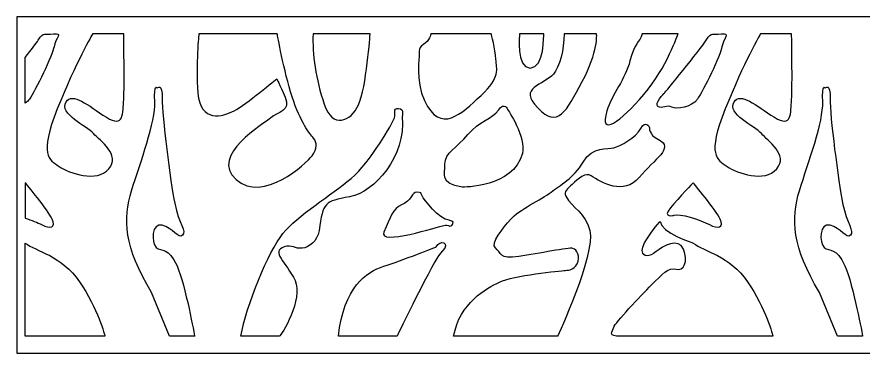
# Model space of a CAD drawing. Header units: centimetres. Extents: x 1.5 to 27, y 4.1 to 6.2.
# Drawn here: x 1.5 to 6.86, y 4.09 to 6.22 of the extents above; entities that cross this region are included whole.
import ezdxf

# ---------------------------------------------------------------- set-up
doc = ezdxf.new("R2010")
doc.units = ezdxf.units.CM
doc.header["$MEASUREMENT"] = 0
doc.layers.add('layer 1', color=7, linetype='Continuous')

msp = doc.modelspace()

# ---------------------------------------------------------------- linework, layer by layer
at = {"layer": 'layer 1', "color": 250, "lineweight": 30}
for points, knots in [([(1.50051, 6.21845), (1.50051, 6.21845), (26.99977, 6.21845), (26.99977, 6.21845), (26.99977, 6.21845), (26.99977, 6.21845), (26.99977, 4.09352), (26.99977, 4.09352), (26.99977, 4.09352), (26.99977, 4.09352), (1.50051, 4.09352), (1.50051, 4.09352), (1.50051, 4.09352), (1.50051, 4.09352), (1.50051, 6.21845), (1.50051, 6.21845)], [0, 0, 0, 0, 0.2, 0.2, 0.2, 0.2, 0.4, 0.4, 0.4, 0.4, 0.6, 0.6, 0.6, 0.6, 1, 1, 1, 1]), ([(1.55364, 5.67306), (1.56381, 5.68028), (1.57284, 5.68878), (1.57993, 5.6986), (1.57993, 5.6986), (1.61813, 5.75147), (1.72685, 5.97759), (1.73567, 6.03045), (1.73567, 6.03045), (1.74448, 6.08331), (1.79443, 6.11971), (1.73273, 6.1109), (1.73273, 6.1109), (1.67102, 6.10209), (1.67396, 6.1303), (1.63576, 6.07156), (1.63576, 6.07156), (1.6234, 6.05256), (1.59135, 6.01078), (1.55364, 5.96298), (1.55364, 5.96298), (1.55364, 5.96298), (1.55364, 5.67306), (1.55364, 5.67306)], [0, 0, 0, 0, 0.1428571, 0.1428571, 0.1428571, 0.1428571, 0.2857143, 0.2857143, 0.2857143, 0.2857143, 0.4285714, 0.4285714, 0.4285714, 0.4285714, 0.5714286, 0.5714286, 0.5714286, 0.5714286, 0.7142857, 0.7142857, 0.7142857, 0.7142857, 1, 1, 1, 1]), ([(1.97955, 6.1109), (1.97955, 6.1109), (2.17642, 6.1109), (2.17642, 6.1109), (2.17642, 6.1109), (2.17642, 6.1109), (2.18229, 5.78083), (2.17642, 5.69567), (2.17642, 5.69567), (2.17054, 5.6105), (2.17892, 5.51359), (2.0677, 5.58407), (2.0677, 5.58407), (1.94723, 5.66043), (1.8532, 5.74559), (1.81206, 5.68098), (1.81206, 5.68098), (1.76377, 5.60514), (1.94429, 5.52828), (1.98542, 5.48129), (1.98542, 5.48129), (2.02656, 5.4343), (2.15879, 5.3462), (2.08239, 5.2581), (2.08239, 5.2581), (2.00599, 5.17), (1.83263, 5.22874), (1.76799, 5.27279), (1.76799, 5.27279), (1.70334, 5.31684), (1.6387, 5.34327), (1.75623, 5.63693), (1.75623, 5.63693), (1.87377, 5.9306), (1.97955, 6.1109), (1.97955, 6.1109)], [0, 0, 0, 0, 0.1, 0.1, 0.1, 0.1, 0.2, 0.2, 0.2, 0.2, 0.3, 0.3, 0.3, 0.3, 0.4, 0.4, 0.4, 0.4, 0.5, 0.5, 0.5, 0.5, 0.6, 0.6, 0.6, 0.6, 0.7, 0.7, 0.7, 0.7, 0.8, 0.8, 0.8, 0.8, 1, 1, 1, 1]), ([(2.65243, 6.1109), (2.65243, 6.1109), (3.14901, 6.1109), (3.14901, 6.1109), (3.14901, 6.1109), (3.14901, 6.1109), (3.19015, 5.87481), (3.24304, 5.71329), (3.24304, 5.71329), (3.29593, 5.55177), (3.35469, 5.48129), (3.3782, 5.45192), (3.3782, 5.45192), (3.40171, 5.42256), (3.40465, 5.38732), (3.36938, 5.34033), (3.36938, 5.34033), (3.33412, 5.29334), (3.05792, 5.03785), (2.8875, 5.19056), (2.8875, 5.19056), (2.71707, 5.34327), (3.06674, 5.5459), (3.10787, 5.58114), (3.10787, 5.58114), (3.14901, 5.61638), (3.23716, 5.62519), (3.19896, 5.71035), (3.19896, 5.71035), (3.16076, 5.79552), (3.14607, 5.82782), (3.14607, 5.82782), (3.14607, 5.82782), (3.14607, 5.82782), (2.9492, 5.66336), (2.87574, 5.62519), (2.87574, 5.62519), (2.80228, 5.58701), (2.66124, 5.54883), (2.64655, 5.73678), (2.64655, 5.73678), (2.63186, 5.92473), (2.65243, 6.1109), (2.65243, 6.1109)], [0, 0, 0, 0, 0.0833333, 0.0833333, 0.0833333, 0.0833333, 0.1666667, 0.1666667, 0.1666667, 0.1666667, 0.25, 0.25, 0.25, 0.25, 0.3333333, 0.3333333, 0.3333333, 0.3333333, 0.4166667, 0.4166667, 0.4166667, 0.4166667, 0.5, 0.5, 0.5, 0.5, 0.5833333, 0.5833333, 0.5833333, 0.5833333, 0.6666667, 0.6666667, 0.6666667, 0.6666667, 0.75, 0.75, 0.75, 0.75, 0.8333333, 0.8333333, 0.8333333, 0.8333333, 1, 1, 1, 1]), ([(3.37526, 6.1109), (3.37526, 6.1109), (3.73668, 6.1109), (3.73668, 6.1109), (3.73668, 6.1109), (3.73668, 6.1109), (3.71317, 5.77202), (3.66322, 5.66336), (3.66322, 5.66336), (3.61327, 5.55471), (3.49867, 5.51066), (3.44578, 5.6663), (3.44578, 5.6663), (3.39289, 5.82195), (3.36938, 5.98756), (3.37526, 6.1109)], [0, 0, 0, 0, 0.2, 0.2, 0.2, 0.2, 0.4, 0.4, 0.4, 0.4, 0.6, 0.6, 0.6, 0.6, 1, 1, 1, 1]), ([(4.1216, 6.1109), (4.1216, 6.1109), (4.50358, 6.1109), (4.50358, 6.1109), (4.50358, 6.1109), (4.50358, 6.1109), (4.53003, 6.01577), (4.53297, 5.95116), (4.53297, 5.95116), (4.53591, 5.88655), (4.56529, 5.83957), (4.43894, 5.7221), (4.43894, 5.7221), (4.31259, 5.60463), (4.18347, 5.4736), (4.08046, 5.6898), (4.08046, 5.6898), (4.0217, 5.81314), (4.04814, 5.97465), (4.04814, 5.97465), (4.04814, 5.97465), (4.04814, 5.97465), (4.03639, 6.02458), (4.07459, 6.04513), (4.07459, 6.04513), (4.11279, 6.06569), (4.1216, 6.1109), (4.1216, 6.1109)], [0, 0, 0, 0, 0.125, 0.125, 0.125, 0.125, 0.25, 0.25, 0.25, 0.25, 0.375, 0.375, 0.375, 0.375, 0.5, 0.5, 0.5, 0.5, 0.625, 0.625, 0.625, 0.625, 0.75, 0.75, 0.75, 0.75, 1, 1, 1, 1]), ([(4.68282, 6.1109), (4.68282, 6.1109), (4.83562, 6.1109), (4.83562, 6.1109), (4.83562, 6.1109), (4.83562, 6.1109), (4.84149, 5.89536), (4.7504, 5.89536), (4.7504, 5.89536), (4.65932, 5.89536), (4.68282, 6.1109), (4.68282, 6.1109)], [0, 0, 0, 0, 0.25, 0.25, 0.25, 0.25, 0.5, 0.5, 0.5, 0.5, 1, 1, 1, 1]), ([(4.9649, 6.1109), (4.9649, 6.1109), (5.17059, 6.1109), (5.17059, 6.1109), (5.17059, 6.1109), (5.17059, 6.1109), (5.18234, 6.00108), (5.0795, 5.8102), (5.0795, 5.8102), (4.97666, 5.61931), (4.9267, 5.51066), (4.79742, 5.64281), (4.79742, 5.64281), (4.66813, 5.77496), (4.83562, 5.7867), (4.89732, 5.85719), (4.89732, 5.85719), (4.93549, 5.90078), (4.9649, 6.01399), (4.9649, 6.1109)], [0, 0, 0, 0, 0.1666667, 0.1666667, 0.1666667, 0.1666667, 0.3333333, 0.3333333, 0.3333333, 0.3333333, 0.5, 0.5, 0.5, 0.5, 0.6666667, 0.6666667, 0.6666667, 0.6666667, 1, 1, 1, 1]), ([(5.45861, 6.1109), (5.45861, 6.1109), (5.68588, 6.1109), (5.68588, 6.1109), (5.68588, 6.1109), (5.68588, 6.1109), (5.61678, 5.90056), (5.46936, 5.72861), (5.46936, 5.72861), (5.32194, 5.55665), (5.184, 5.45356), (5.23595, 5.62421), (5.23595, 5.62421), (5.2682, 5.73014), (5.35265, 5.82533), (5.38183, 5.94201), (5.38183, 5.94201), (5.41101, 6.0587), (5.44172, 6.05256), (5.45861, 6.1109)], [0, 0, 0, 0, 0.1666667, 0.1666667, 0.1666667, 0.1666667, 0.3333333, 0.3333333, 0.3333333, 0.3333333, 0.5, 0.5, 0.5, 0.5, 0.6666667, 0.6666667, 0.6666667, 0.6666667, 1, 1, 1, 1]), ([(5.59994, 5.73678), (5.59994, 5.73678), (5.53235, 5.66924), (5.5588, 5.65162), (5.5588, 5.65162), (5.58525, 5.634), (5.61757, 5.6663), (5.64695, 5.64868), (5.64695, 5.64868), (5.67633, 5.63106), (5.77036, 5.64574), (5.80856, 5.6986), (5.80856, 5.6986), (5.84676, 5.75147), (5.95548, 5.97759), (5.96429, 6.03045), (5.96429, 6.03045), (5.97311, 6.08331), (6.02306, 6.11971), (5.96135, 6.1109), (5.96135, 6.1109), (5.89965, 6.10209), (5.90258, 6.1303), (5.86439, 6.07156), (5.86439, 6.07156), (5.82619, 6.01283), (5.59994, 5.73678), (5.59994, 5.73678)], [0, 0, 0, 0, 0.125, 0.125, 0.125, 0.125, 0.25, 0.25, 0.25, 0.25, 0.375, 0.375, 0.375, 0.375, 0.5, 0.5, 0.5, 0.5, 0.625, 0.625, 0.625, 0.625, 0.75, 0.75, 0.75, 0.75, 1, 1, 1, 1]), ([(6.20817, 6.1109), (6.20817, 6.1109), (6.40504, 6.1109), (6.40504, 6.1109), (6.40504, 6.1109), (6.40504, 6.1109), (6.41092, 5.78083), (6.40504, 5.69567), (6.40504, 5.69567), (6.39917, 5.6105), (6.40754, 5.51359), (6.29633, 5.58407), (6.29633, 5.58407), (6.17585, 5.66043), (6.08182, 5.74559), (6.04069, 5.68098), (6.04069, 5.68098), (5.9924, 5.60514), (6.17291, 5.52828), (6.21405, 5.48129), (6.21405, 5.48129), (6.25519, 5.4343), (6.38741, 5.3462), (6.31102, 5.2581), (6.31102, 5.2581), (6.23462, 5.17), (6.06126, 5.22874), (5.99661, 5.27279), (5.99661, 5.27279), (5.93197, 5.31684), (5.86733, 5.34327), (5.98486, 5.63693), (5.98486, 5.63693), (6.10239, 5.9306), (6.20817, 6.1109), (6.20817, 6.1109)], [0, 0, 0, 0, 0.1, 0.1, 0.1, 0.1, 0.2, 0.2, 0.2, 0.2, 0.3, 0.3, 0.3, 0.3, 0.4, 0.4, 0.4, 0.4, 0.5, 0.5, 0.5, 0.5, 0.6, 0.6, 0.6, 0.6, 0.7, 0.7, 0.7, 0.7, 0.8, 0.8, 0.8, 0.8, 1, 1, 1, 1]), ([(2.46731, 4.19993), (2.46731, 4.19993), (2.62598, 4.19993), (2.62598, 4.19993), (2.62598, 4.19993), (2.62598, 4.19993), (2.56722, 4.521), (2.51433, 4.64434), (2.51433, 4.64434), (2.46144, 4.76768), (2.41442, 4.73244), (2.3821, 4.7618), (2.3821, 4.7618), (2.34978, 4.79117), (2.35272, 4.92039), (2.4203, 4.90277), (2.4203, 4.90277), (2.48788, 4.88514), (2.52314, 4.81173), (2.54959, 4.83816), (2.54959, 4.83816), (2.57603, 4.86459), (2.52608, 4.90864), (2.49964, 5.04079), (2.49964, 5.04079), (2.47319, 5.17294), (2.41736, 5.59876), (2.4203, 5.70154), (2.4203, 5.70154), (2.42324, 5.80433), (2.38798, 5.76908), (2.38798, 5.76908), (2.38798, 5.76908), (2.38798, 5.76908), (2.36741, 5.80433), (2.37329, 5.68098), (2.37329, 5.68098), (2.37916, 5.55764), (2.2822, 5.29922), (2.22637, 5.12008), (2.22637, 5.12008), (2.17054, 4.94094), (2.17935, 4.76474), (2.35272, 4.47695), (2.35272, 4.47695), (2.35272, 4.47695), (2.46731, 4.19993), (2.46731, 4.19993)], [0, 0, 0, 0, 0.0769231, 0.0769231, 0.0769231, 0.0769231, 0.1538462, 0.1538462, 0.1538462, 0.1538462, 0.2307692, 0.2307692, 0.2307692, 0.2307692, 0.3076923, 0.3076923, 0.3076923, 0.3076923, 0.3846154, 0.3846154, 0.3846154, 0.3846154, 0.4615385, 0.4615385, 0.4615385, 0.4615385, 0.5384615, 0.5384615, 0.5384615, 0.5384615, 0.6153846, 0.6153846, 0.6153846, 0.6153846, 0.6923077, 0.6923077, 0.6923077, 0.6923077, 0.7692308, 0.7692308, 0.7692308, 0.7692308, 0.8461538, 0.8461538, 0.8461538, 0.8461538, 1, 1, 1, 1]), ([(6.69594, 4.19993), (6.69594, 4.19993), (6.85461, 4.19993), (6.85461, 4.19993), (6.85461, 4.19993), (6.85461, 4.19993), (6.79584, 4.521), (6.74295, 4.64434), (6.74295, 4.64434), (6.69006, 4.76768), (6.64305, 4.73244), (6.61073, 4.7618), (6.61073, 4.7618), (6.57841, 4.79117), (6.58134, 4.92039), (6.64893, 4.90277), (6.64893, 4.90277), (6.71651, 4.88514), (6.75177, 4.81173), (6.77821, 4.83816), (6.77821, 4.83816), (6.80466, 4.86459), (6.75471, 4.90864), (6.72826, 5.04079), (6.72826, 5.04079), (6.70181, 5.17294), (6.64599, 5.59876), (6.64893, 5.70154), (6.64893, 5.70154), (6.65186, 5.80433), (6.6166, 5.76908), (6.6166, 5.76908), (6.6166, 5.76908), (6.6166, 5.76908), (6.59603, 5.80433), (6.60191, 5.68098), (6.60191, 5.68098), (6.60779, 5.55764), (6.51082, 5.29922), (6.45499, 5.12008), (6.45499, 5.12008), (6.39917, 4.94094), (6.40798, 4.76474), (6.58134, 4.47695), (6.58134, 4.47695), (6.58134, 4.47695), (6.69594, 4.19993), (6.69594, 4.19993)], [0, 0, 0, 0, 0.0769231, 0.0769231, 0.0769231, 0.0769231, 0.1538462, 0.1538462, 0.1538462, 0.1538462, 0.2307692, 0.2307692, 0.2307692, 0.2307692, 0.3076923, 0.3076923, 0.3076923, 0.3076923, 0.3846154, 0.3846154, 0.3846154, 0.3846154, 0.4615385, 0.4615385, 0.4615385, 0.4615385, 0.5384615, 0.5384615, 0.5384615, 0.5384615, 0.6153846, 0.6153846, 0.6153846, 0.6153846, 0.6923077, 0.6923077, 0.6923077, 0.6923077, 0.7692308, 0.7692308, 0.7692308, 0.7692308, 0.8461538, 0.8461538, 0.8461538, 0.8461538, 1, 1, 1, 1]), ([(4.32017, 5.14261), (4.32017, 5.14261), (4.64464, 5.13684), (4.70111, 5.35568), (4.70111, 5.35568), (4.72694, 5.45575), (4.60749, 5.63331), (4.60749, 5.63331), (4.60749, 5.63331), (4.60749, 5.63331), (4.58812, 5.68497), (4.54938, 5.63009), (4.54938, 5.63009), (4.51064, 5.5752), (4.42671, 5.55906), (4.35568, 5.47512), (4.35568, 5.47512), (4.28466, 5.39119), (4.21041, 5.3589), (4.21041, 5.28788), (4.21041, 5.28788), (4.21041, 5.21686), (4.1749, 5.16843), (4.32017, 5.14261)], [0, 0, 0, 0, 0.1428571, 0.1428571, 0.1428571, 0.1428571, 0.2857143, 0.2857143, 0.2857143, 0.2857143, 0.4285714, 0.4285714, 0.4285714, 0.4285714, 0.5714286, 0.5714286, 0.5714286, 0.5714286, 0.7142857, 0.7142857, 0.7142857, 0.7142857, 1, 1, 1, 1]), ([(2.91907, 4.19993), (2.91907, 4.19993), (3.14828, 4.19993), (3.1612, 4.19993), (3.1612, 4.19993), (3.17411, 4.19993), (3.31616, 4.4356), (3.26128, 4.55182), (3.26128, 4.55182), (3.20639, 4.66804), (3.10309, 4.73584), (3.19348, 4.76489), (3.19348, 4.76489), (3.23852, 4.77937), (3.26546, 4.75123), (3.30638, 4.75596), (3.30638, 4.75596), (3.3476, 4.76072), (3.40268, 4.79853), (3.41301, 4.8682), (3.41301, 4.8682), (3.43973, 5.04842), (3.44852, 5.05221), (3.60671, 5.08127), (3.60671, 5.08127), (3.7649, 5.11032), (3.96505, 5.33631), (3.93923, 5.58812), (3.93923, 5.58812), (3.93923, 5.58812), (3.95537, 5.63977), (3.91663, 5.63977), (3.91663, 5.63977), (3.87789, 5.63977), (3.90049, 5.61394), (3.8908, 5.58166), (3.8908, 5.58166), (3.88112, 5.54938), (3.73907, 5.30079), (3.61639, 5.19749), (3.61639, 5.19749), (3.49372, 5.09418), (3.27419, 4.96182), (3.1838, 4.84883), (3.1838, 4.84883), (3.0934, 4.73584), (2.95136, 4.39363), (2.91907, 4.19993)], [0, 0, 0, 0, 0.0769231, 0.0769231, 0.0769231, 0.0769231, 0.1538462, 0.1538462, 0.1538462, 0.1538462, 0.2307692, 0.2307692, 0.2307692, 0.2307692, 0.3076923, 0.3076923, 0.3076923, 0.3076923, 0.3846154, 0.3846154, 0.3846154, 0.3846154, 0.4615385, 0.4615385, 0.4615385, 0.4615385, 0.5384615, 0.5384615, 0.5384615, 0.5384615, 0.6153846, 0.6153846, 0.6153846, 0.6153846, 0.6923077, 0.6923077, 0.6923077, 0.6923077, 0.7692308, 0.7692308, 0.7692308, 0.7692308, 0.8461538, 0.8461538, 0.8461538, 0.8461538, 1, 1, 1, 1]), ([(4.26529, 4.19993), (4.26529, 4.19993), (4.92387, 4.19993), (4.92387, 4.19993), (4.92387, 4.19993), (4.92387, 4.19993), (5.16297, 4.71194), (5.12725, 4.8682), (5.12725, 4.8682), (5.10143, 4.98119), (5.01749, 5.00702), (4.97552, 5.0845), (4.97552, 5.0845), (4.95792, 5.11698), (4.98882, 5.13294), (5.01642, 5.15992), (5.01642, 5.15992), (5.05463, 5.19728), (5.10132, 5.238), (5.13694, 5.21363), (5.13694, 5.21363), (5.19828, 5.17166), (5.34355, 5.08772), (5.4404, 5.20395), (5.4404, 5.20395), (5.53725, 5.32017), (5.66463, 5.38965), (5.56308, 5.44284), (5.56308, 5.44284), (5.49529, 5.47835), (5.50497, 5.52032), (5.50497, 5.52032), (5.50497, 5.52032), (5.50497, 5.52032), (5.47914, 5.57197), (5.45009, 5.51387), (5.45009, 5.51387), (5.42103, 5.45575), (5.31773, 5.40087), (5.27899, 5.39119), (5.27899, 5.39119), (5.24025, 5.3815), (5.14662, 5.4041), (5.08529, 5.30079), (5.08529, 5.30079), (5.02395, 5.19749), (4.94001, 5.15552), (4.8819, 5.11032), (4.8819, 5.11032), (4.82379, 5.06513), (4.67529, 4.99733), (4.62686, 4.93922), (4.62686, 4.93922), (4.57844, 4.88111), (4.4945, 4.78749), (4.53001, 4.75844), (4.53001, 4.75844), (4.56552, 4.72938), (4.55261, 4.68418), (4.67851, 4.70355), (4.67851, 4.70355), (4.80442, 4.72292), (4.99489, 4.76166), (5.02072, 4.75521), (5.02072, 4.75521), (5.04655, 4.74875), (5.06914, 4.70032), (5.04655, 4.65836), (5.04655, 4.65836), (5.02395, 4.61639), (5.00135, 4.61962), (4.97229, 4.61639), (4.97229, 4.61639), (4.94324, 4.61316), (4.63978, 4.5841), (4.55584, 4.54214), (4.55584, 4.54214), (4.4719, 4.50017), (4.30403, 4.413), (4.26529, 4.19993)], [0, 0, 0, 0, 0.047619, 0.047619, 0.047619, 0.047619, 0.0952381, 0.0952381, 0.0952381, 0.0952381, 0.1428571, 0.1428571, 0.1428571, 0.1428571, 0.1904762, 0.1904762, 0.1904762, 0.1904762, 0.2380952, 0.2380952, 0.2380952, 0.2380952, 0.2857143, 0.2857143, 0.2857143, 0.2857143, 0.3333333, 0.3333333, 0.3333333, 0.3333333, 0.3809524, 0.3809524, 0.3809524, 0.3809524, 0.4285714, 0.4285714, 0.4285714, 0.4285714, 0.4761905, 0.4761905, 0.4761905, 0.4761905, 0.5238095, 0.5238095, 0.5238095, 0.5238095, 0.5714286, 0.5714286, 0.5714286, 0.5714286, 0.6190476, 0.6190476, 0.6190476, 0.6190476, 0.6666667, 0.6666667, 0.6666667, 0.6666667, 0.7142857, 0.7142857, 0.7142857, 0.7142857, 0.7619048, 0.7619048, 0.7619048, 0.7619048, 0.8095238, 0.8095238, 0.8095238, 0.8095238, 0.8571429, 0.8571429, 0.8571429, 0.8571429, 0.9047619, 0.9047619, 0.9047619, 0.9047619, 1, 1, 1, 1]), ([(1.55364, 5.16985), (1.55826, 5.16428), (1.69791, 4.99581), (1.72391, 4.94094), (1.72391, 4.94094), (1.75036, 4.88514), (1.71216, 4.87634), (1.65633, 4.9057), (1.65633, 4.9057), (1.63228, 4.91835), (1.59296, 4.93372), (1.55364, 4.94595), (1.55364, 4.94595), (1.55364, 4.94595), (1.55364, 5.16985), (1.55364, 5.16985)], [0, 0, 0, 0, 0.2, 0.2, 0.2, 0.2, 0.4, 0.4, 0.4, 0.4, 0.6, 0.6, 0.6, 0.6, 1, 1, 1, 1]), ([(5.78214, 5.17), (5.78214, 5.17), (5.92609, 4.99674), (5.95254, 4.94094), (5.95254, 4.94094), (5.97898, 4.88514), (5.94078, 4.87634), (5.88496, 4.9057), (5.88496, 4.9057), (5.82913, 4.93507), (5.69103, 4.97912), (5.66164, 4.96444), (5.66164, 4.96444), (5.66164, 4.96444), (5.58231, 4.94388), (5.63814, 5.01142), (5.63814, 5.01142), (5.69396, 5.07896), (5.78214, 5.17), (5.78214, 5.17)], [0, 0, 0, 0, 0.1666667, 0.1666667, 0.1666667, 0.1666667, 0.3333333, 0.3333333, 0.3333333, 0.3333333, 0.5, 0.5, 0.5, 0.5, 0.6666667, 0.6666667, 0.6666667, 0.6666667, 1, 1, 1, 1]), ([(4.23624, 4.93276), (4.23624, 4.93276), (4.27497, 4.92954), (4.25883, 4.90694), (4.25883, 4.90694), (4.24269, 4.88434), (4.23301, 4.90694), (4.20395, 4.90048), (4.20395, 4.90048), (4.1749, 4.89402), (3.78328, 4.76989), (3.82301, 4.85851), (3.82301, 4.85851), (3.86497, 4.95213), (3.88073, 5.00751), (3.936, 5.02961), (3.936, 5.02961), (4.00057, 5.05544), (4.00057, 5.11355), (4.03285, 5.11032), (4.03285, 5.11032), (4.06513, 5.10709), (4.05545, 5.11032), (4.06513, 5.08772), (4.06513, 5.08772), (4.07482, 5.06513), (4.1749, 4.93922), (4.23624, 4.93276)], [0, 0, 0, 0, 0.125, 0.125, 0.125, 0.125, 0.25, 0.25, 0.25, 0.25, 0.375, 0.375, 0.375, 0.375, 0.5, 0.5, 0.5, 0.5, 0.625, 0.625, 0.625, 0.625, 0.75, 0.75, 0.75, 0.75, 1, 1, 1, 1]), ([(5.78214, 4.19993), (5.78214, 4.19993), (6.28713, 4.19993), (6.28713, 4.19993), (6.28713, 4.19993), (6.28713, 4.19993), (6.24028, 4.37799), (6.12574, 4.54434), (6.12574, 4.54434), (6.01121, 4.7107), (5.84982, 4.73669), (5.78214, 4.78868), (5.78214, 4.78868), (5.78214, 4.78868), (5.57349, 4.85284), (5.57349, 4.92626), (5.57349, 4.92626), (5.57349, 4.92626), (5.45302, 4.78824), (5.4589, 4.74125), (5.4589, 4.74125), (5.46477, 4.69426), (5.50297, 4.70013), (5.54705, 4.73537), (5.54705, 4.73537), (5.59112, 4.77062), (5.68809, 4.82641), (5.72041, 4.75006), (5.72041, 4.75006), (5.75273, 4.6737), (5.72335, 4.6091), (5.6734, 4.62378), (5.6734, 4.62378), (5.62344, 4.63846), (5.58525, 4.59148), (5.51766, 4.52393), (5.51766, 4.52393), (5.45008, 4.45639), (5.28553, 4.28312), (5.27966, 4.25669), (5.27966, 4.25669), (5.27378, 4.23026), (5.23264, 4.197), (5.32667, 4.19993), (5.32667, 4.19993), (5.37986, 4.20159), (5.78214, 4.19993), (5.78214, 4.19993)], [0, 0, 0, 0, 0.0769231, 0.0769231, 0.0769231, 0.0769231, 0.1538462, 0.1538462, 0.1538462, 0.1538462, 0.2307692, 0.2307692, 0.2307692, 0.2307692, 0.3076923, 0.3076923, 0.3076923, 0.3076923, 0.3846154, 0.3846154, 0.3846154, 0.3846154, 0.4615385, 0.4615385, 0.4615385, 0.4615385, 0.5384615, 0.5384615, 0.5384615, 0.5384615, 0.6153846, 0.6153846, 0.6153846, 0.6153846, 0.6923077, 0.6923077, 0.6923077, 0.6923077, 0.7692308, 0.7692308, 0.7692308, 0.7692308, 0.8461538, 0.8461538, 0.8461538, 0.8461538, 1, 1, 1, 1]), ([(1.55364, 4.19993), (1.55364, 4.19993), (2.05851, 4.19993), (2.05851, 4.19993), (2.05851, 4.19993), (2.05851, 4.19993), (2.01165, 4.37799), (1.89712, 4.54434), (1.89712, 4.54434), (1.78265, 4.7106), (1.62139, 4.73666), (1.55364, 4.78858), (1.55364, 4.78858), (1.55364, 4.78858), (1.55364, 4.19993), (1.55364, 4.19993)], [0, 0, 0, 0, 0.2, 0.2, 0.2, 0.2, 0.4, 0.4, 0.4, 0.4, 0.6, 0.6, 0.6, 0.6, 1, 1, 1, 1]), ([(3.53568, 4.19993), (3.53568, 4.19993), (3.90694, 4.19993), (3.90694, 4.19993), (3.90694, 4.19993), (3.90694, 4.19993), (4.13938, 4.68741), (4.19427, 4.73907), (4.19427, 4.73907), (4.24915, 4.79072), (4.1749, 4.81332), (4.15552, 4.76489), (4.15552, 4.76489), (4.15552, 4.76489), (3.936, 4.67773), (3.82301, 4.64221), (3.82301, 4.64221), (3.71002, 4.6067), (3.5712, 4.50985), (3.53568, 4.19993)], [0, 0, 0, 0, 0.1666667, 0.1666667, 0.1666667, 0.1666667, 0.3333333, 0.3333333, 0.3333333, 0.3333333, 0.5, 0.5, 0.5, 0.5, 0.6666667, 0.6666667, 0.6666667, 0.6666667, 1, 1, 1, 1])]:
    msp.add_open_spline(points, degree=3, knots=knots, dxfattribs=at)

doc.saveas('drawing.dxf')
